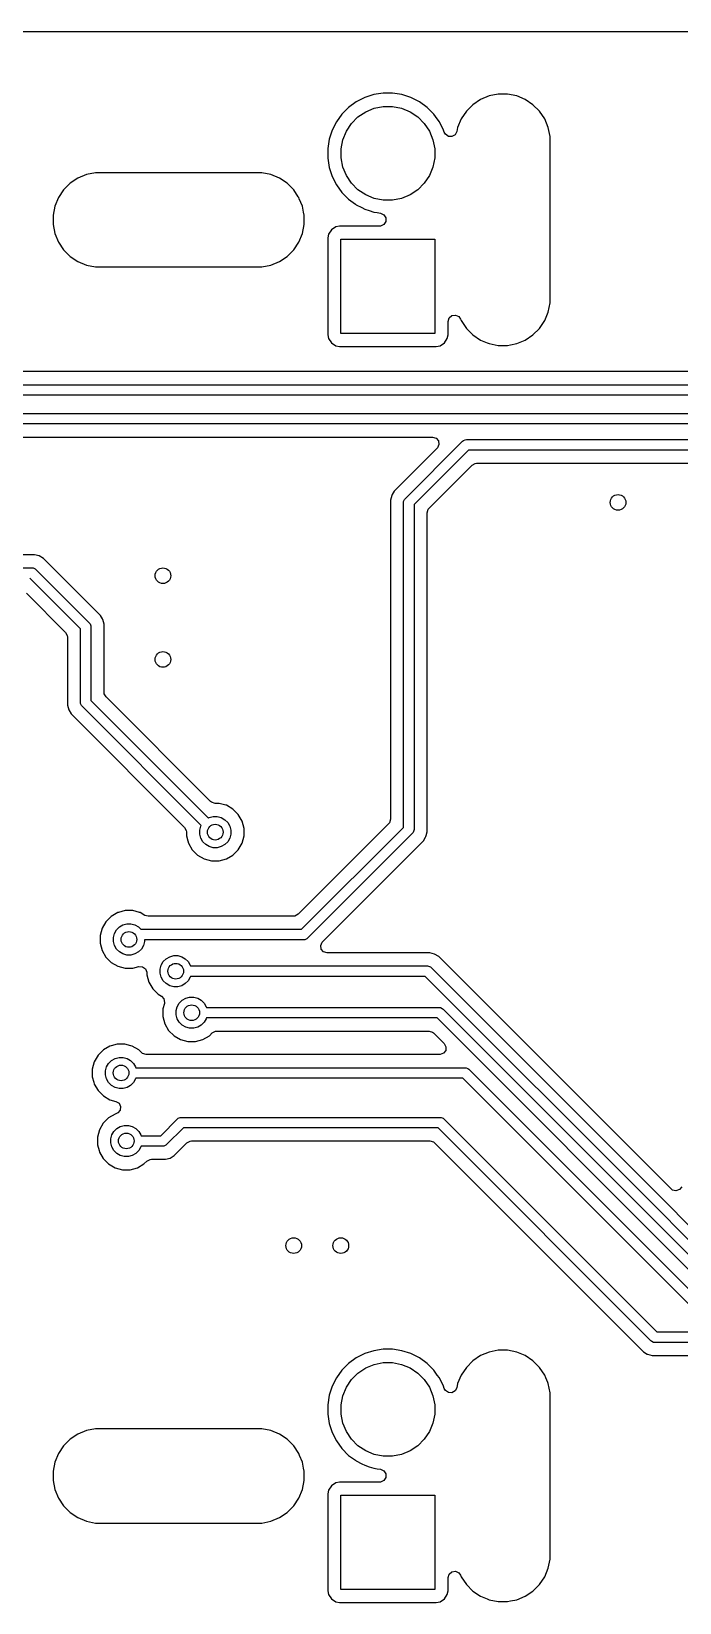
# Model space of a CAD drawing. Extents: x 45 to 205, y -97 to -37.
# Drawn here: x 132.19 to 144.58, y -67.42 to -37.4 of the extents above; entities that cross this region are included whole.
import ezdxf

# ---------------------------------------------------------------- set-up
doc = ezdxf.new("R2010")
doc.units = 0
doc.layers.add('BLACK', color=7, linetype='CONTINUOUS')

msp = doc.modelspace()

# ---------------------------------------------------------------- linework, layer by layer
at = {"layer": 'BLACK', "linetype": 'CONTINUOUS'}
for p, q in [((45.52449, -37.40057), (186.388302, -37.40057)), ((138.55835, -38.663858), (138.396992, -38.746076)), ((138.558353, -38.663857), (138.55835, -38.663858)), ((138.730579, -38.607899), (138.558353, -38.663857)), ((138.909439, -38.57957), (138.730579, -38.607899)), ((138.909444, -38.57957), (138.909439, -38.57957)), ((139.090536, -38.57957), (138.909444, -38.57957)), ((139.090541, -38.57957), (139.090536, -38.57957)), ((139.2694, -38.607899), (139.090541, -38.57957)), ((139.441626, -38.663857), (139.2694, -38.607899)), ((139.441629, -38.663858), (139.441626, -38.663857)), ((139.55129, -38.719734), (139.441629, -38.663858)), ((139.602984, -38.746074), (139.55129, -38.719734)), ((140.773436, -38.70206), (140.625955, -38.800605)), ((140.773449, -38.702053), (140.773436, -38.70206)), ((140.937322, -38.634176), (140.773449, -38.702053)), ((140.937331, -38.634173), (140.937322, -38.634176)), ((141.111296, -38.59957), (140.937331, -38.634173)), ((141.111299, -38.59957), (141.111296, -38.59957)), ((141.288681, -38.59957), (141.111299, -38.59957)), ((141.288684, -38.59957), (141.288681, -38.59957)), ((141.462648, -38.634173), (141.288684, -38.59957)), ((141.462657, -38.634176), (141.462648, -38.634173)), ((141.62653, -38.702053), (141.462657, -38.634176)), ((141.626543, -38.70206), (141.62653, -38.702053)), ((141.774024, -38.800605), (141.626543, -38.70206)), ((138.122431, -38.980575), (138.015996, -39.127072)), ((138.122435, -38.98057), (138.122431, -38.980575)), ((138.25049, -38.852515), (138.122435, -38.98057)), ((138.250495, -38.852511), (138.25049, -38.852515)), ((138.396992, -38.746076), (138.250495, -38.852511)), ((138.429036, -39.034361), (138.575733, -38.936341)), ((138.575733, -38.936341), (138.738734, -38.868824)), ((138.738734, -38.868824), (138.911775, -38.834404)), ((138.911775, -38.834404), (139.088205, -38.834404)), ((139.088205, -38.834404), (139.261246, -38.868824)), ((139.261246, -38.868824), (139.424247, -38.936341)), ((139.424247, -38.936341), (139.570944, -39.034361)), ((139.602986, -38.746075), (139.602984, -38.746074)), ((139.602987, -38.746076), (139.602986, -38.746075)), ((139.749484, -38.852511), (139.602987, -38.746076)), ((139.749489, -38.852515), (139.749484, -38.852511)), ((139.877544, -38.98057), (139.749489, -38.852515)), ((139.877548, -38.980575), (139.877544, -38.98057)), ((139.945073, -39.073516), (139.877548, -38.980575)), ((140.500525, -38.926035), (140.40198, -39.073516)), ((140.500528, -38.926031), (140.500525, -38.926035)), ((140.625951, -38.800608), (140.500528, -38.926031)), ((140.625955, -38.800605), (140.625951, -38.800608)), ((141.774028, -38.800608), (141.774024, -38.800605)), ((141.899451, -38.926031), (141.774028, -38.800608)), ((141.899454, -38.926035), (141.899451, -38.926031)), ((141.997999, -39.073516), (141.899454, -38.926035)), ((137.933777, -39.288433), (137.877819, -39.460659)), ((137.933778, -39.28843), (137.933777, -39.288433)), ((138.015996, -39.127072), (137.933778, -39.28843)), ((138.138744, -39.468814), (138.206261, -39.305813)), ((138.206261, -39.305813), (138.304281, -39.159116)), ((138.304281, -39.159116), (138.429036, -39.034361)), ((139.570944, -39.034361), (139.695699, -39.159116)), ((139.695699, -39.159116), (139.793719, -39.305813)), ((139.793719, -39.305813), (139.861236, -39.468814)), ((139.983986, -39.127076), (139.945073, -39.073516)), ((140.066201, -39.288431), (139.983986, -39.127076)), ((140.07923, -39.328532), (140.066201, -39.288431)), ((140.318778, -39.314407), (140.286392, -39.376317)), ((140.334094, -39.237408), (140.318778, -39.314407)), ((140.334096, -39.237402), (140.334094, -39.237408)), ((140.401973, -39.073529), (140.334096, -39.237402)), ((140.40198, -39.073516), (140.401973, -39.073529)), ((141.998006, -39.073529), (141.997999, -39.073516)), ((142.065883, -39.237402), (141.998006, -39.073529)), ((142.065886, -39.237411), (142.065883, -39.237402)), ((142.100489, -39.411374), (142.065886, -39.237411)), ((137.877819, -39.460659), (137.84949, -39.639518)), ((138.104324, -39.641855), (138.138744, -39.468814)), ((139.861236, -39.468814), (139.895656, -39.641855)), ((140.099235, -39.366283), (140.07923, -39.328532)), ((140.155907, -39.40715), (140.099235, -39.366283)), ((140.225676, -39.410891), (140.155907, -39.40715)), ((140.286392, -39.376317), (140.225676, -39.410891)), ((142.10049, -39.411376), (142.100489, -39.411374)), ((142.10049, -39.411379), (142.10049, -39.411376)), ((142.10049, -39.447343), (142.10049, -39.411379)), ((142.10049, -40.909518), (142.10049, -39.447343)), ((137.84949, -39.639518), (137.84949, -39.820621)), ((137.84949, -39.820621), (137.877819, -39.99948)), ((138.104324, -39.818285), (138.104324, -39.641855)), ((138.138744, -39.991326), (138.104324, -39.818285)), ((139.895656, -39.818285), (139.861236, -39.991326)), ((139.895656, -39.641855), (139.895656, -39.818285)), ((133.073448, -40.201987), (132.92596, -40.300537)), ((133.237318, -40.134107), (133.073448, -40.201987)), ((133.237329, -40.134104), (133.237318, -40.134107)), ((133.411295, -40.099498), (133.237329, -40.134104)), ((133.551337, -40.099497), (133.411295, -40.099498)), ((133.551355, -40.099502), (133.551337, -40.099497)), ((136.499989, -40.099502), (133.551355, -40.099502)), ((136.588679, -40.099501), (136.499989, -40.099502)), ((136.588681, -40.099501), (136.588679, -40.099501)), ((136.762657, -40.134105), (136.588681, -40.099501)), ((136.762659, -40.134106), (136.762657, -40.134105)), ((136.762667, -40.134108), (136.762659, -40.134106)), ((136.926531, -40.201982), (136.762667, -40.134108)), ((136.926536, -40.201984), (136.926531, -40.201982)), ((136.926539, -40.201986), (136.926536, -40.201984)), ((137.074029, -40.300534), (136.926539, -40.201986)), ((137.877819, -39.99948), (137.933777, -40.171706)), ((137.933777, -40.171706), (137.933778, -40.171709)), ((137.933778, -40.171709), (138.015996, -40.333067)), ((138.206261, -40.154327), (138.138744, -39.991326)), ((138.304281, -40.301024), (138.206261, -40.154327)), ((139.793719, -40.154327), (139.695699, -40.301024)), ((139.861236, -39.991326), (139.793719, -40.154327)), ((132.800531, -40.425968), (132.701982, -40.573457)), ((132.92596, -40.300537), (132.800531, -40.425968)), ((137.199459, -40.425962), (137.074029, -40.300534)), ((137.287974, -40.558433), (137.199459, -40.425962)), ((138.015996, -40.333067), (138.122431, -40.479564)), ((138.122431, -40.479564), (138.122435, -40.479569)), ((138.122435, -40.479569), (138.25049, -40.607624)), ((138.429036, -40.425779), (138.304281, -40.301024)), ((138.575733, -40.523799), (138.429036, -40.425779)), ((138.738734, -40.591316), (138.575733, -40.523799)), ((139.424247, -40.523799), (139.261246, -40.591316)), ((139.570944, -40.425779), (139.424247, -40.523799)), ((139.695699, -40.301024), (139.570944, -40.425779)), ((132.6341, -40.737342), (132.599498, -40.911304)), ((132.634103, -40.737333), (132.6341, -40.737342)), ((132.701982, -40.573457), (132.634103, -40.737333)), ((137.29801, -40.573453), (137.287974, -40.558433)), ((137.307393, -40.596106), (137.29801, -40.573453)), ((137.365892, -40.737333), (137.307393, -40.596106)), ((137.388749, -40.852241), (137.365892, -40.737333)), ((138.25049, -40.607624), (138.250495, -40.607628)), ((138.250495, -40.607628), (138.378277, -40.700466)), ((138.378277, -40.700466), (138.396996, -40.714066)), ((138.396996, -40.714066), (138.502474, -40.76781)), ((138.502474, -40.76781), (138.55835, -40.796281)), ((138.55835, -40.796281), (138.558353, -40.796282)), ((138.558353, -40.796282), (138.644466, -40.824261)), ((138.644466, -40.824261), (138.730581, -40.852241)), ((138.911775, -40.625736), (138.738734, -40.591316)), ((139.088205, -40.625736), (138.911775, -40.625736)), ((139.261246, -40.591316), (139.088205, -40.625736)), ((132.599498, -40.911304), (132.599498, -41.088695)), ((132.599498, -41.088695), (132.6341, -41.262657)), ((137.365892, -41.262667), (137.400498, -41.088692)), ((137.400497, -40.911303), (137.388749, -40.852241)), ((137.400498, -40.911305), (137.400497, -40.911303)), ((137.400498, -40.911308), (137.400498, -40.911305)), ((137.400498, -41.088692), (137.400498, -40.911308)), ((138.075313, -41.11957), (138.002254, -41.134102)), ((138.842859, -41.11957), (138.075313, -41.11957)), ((138.730581, -40.852241), (138.794319, -40.862336)), ((138.794319, -40.862336), (138.862257, -40.873097)), ((138.858751, -41.118547), (138.842859, -41.11957)), ((138.922715, -41.090433), (138.858751, -41.118547)), ((138.862257, -40.873097), (138.925392, -40.903026)), ((138.961325, -41.032201), (138.922715, -41.090433)), ((138.925392, -40.903026), (138.962323, -40.962338)), ((138.962323, -40.962338), (138.961325, -41.032201)), ((142.10049, -42.442487), (142.10049, -40.909518)), ((132.6341, -41.262657), (132.634103, -41.262666)), ((132.634103, -41.262666), (132.701982, -41.426542)), ((132.701982, -41.426542), (132.701983, -41.426544)), ((132.701983, -41.426544), (132.701984, -41.426545)), ((132.701984, -41.426545), (132.800532, -41.574033)), ((137.199459, -41.574038), (137.298009, -41.426549)), ((137.298009, -41.426549), (137.365892, -41.262667)), ((137.864022, -41.272334), (137.84949, -41.345391)), ((137.84949, -41.345391), (137.84949, -43.194748)), ((137.864023, -41.27233), (137.864022, -41.272334)), ((137.919389, -41.189469), (137.864023, -41.27233)), ((138.00225, -41.134103), (137.919389, -41.189469)), ((138.002254, -41.134102), (138.00225, -41.134103)), ((138.09999, -43.17007), (138.09999, -41.37007)), ((138.09999, -41.37007), (139.89999, -41.37007)), ((139.89999, -41.37007), (139.89999, -43.17007)), ((132.800532, -41.574033), (132.925959, -41.699462)), ((132.925959, -41.699462), (133.073446, -41.798011)), ((136.926539, -41.798014), (137.074029, -41.699466)), ((137.074029, -41.699466), (137.199459, -41.574038)), ((133.073446, -41.798011), (133.073447, -41.798011)), ((133.073447, -41.798011), (133.073448, -41.798012)), ((133.073448, -41.798012), (133.237318, -41.865892)), ((133.237318, -41.865892), (133.237329, -41.865895)), ((133.237329, -41.865895), (133.411296, -41.900501)), ((133.411296, -41.900501), (133.411298, -41.900501)), ((133.411298, -41.900501), (133.437265, -41.900501)), ((133.437265, -41.900501), (133.437277, -41.900502)), ((133.437277, -41.900502), (133.447267, -41.900502)), ((133.447267, -41.900502), (136.562698, -41.900502)), ((136.562698, -41.900502), (136.56274, -41.900498)), ((136.56274, -41.900498), (136.588681, -41.900499)), ((136.588681, -41.900499), (136.762657, -41.865895)), ((136.762657, -41.865895), (136.926539, -41.798014)), ((142.065884, -42.762736), (142.10049, -42.588761)), ((142.10049, -42.50007), (142.10049, -42.442487)), ((142.10049, -42.588761), (142.10049, -42.50007)), ((140.15049, -42.942863), (140.170175, -42.875824)), ((140.170175, -42.875824), (140.222979, -42.830069)), ((140.222979, -42.830069), (140.292137, -42.820125)), ((140.292137, -42.820125), (140.355693, -42.84915)), ((140.355693, -42.84915), (140.389052, -42.895412)), ((140.389052, -42.895412), (140.401976, -42.926616)), ((140.401976, -42.926616), (140.40198, -42.926623)), ((140.40198, -42.926623), (140.500525, -43.074104)), ((141.899454, -43.074105), (141.998003, -42.926617)), ((141.998003, -42.926617), (142.065884, -42.762736)), ((137.84949, -43.194748), (137.864022, -43.267805)), ((139.89999, -43.17007), (138.09999, -43.17007)), ((140.135956, -43.26781), (140.15049, -43.194744)), ((140.15049, -43.194744), (140.15049, -42.942863)), ((140.500525, -43.074104), (140.500528, -43.074108)), ((140.500528, -43.074108), (140.625951, -43.199531)), ((140.625951, -43.199531), (140.625955, -43.199534)), ((140.625955, -43.199534), (140.773436, -43.298079)), ((141.626537, -43.298083), (141.774025, -43.199534)), ((141.774025, -43.199534), (141.899454, -43.074105)), ((137.864022, -43.267805), (137.864023, -43.267809)), ((137.864023, -43.267809), (137.864024, -43.26781)), ((137.864024, -43.26781), (137.919389, -43.350671)), ((137.919389, -43.350671), (138.00225, -43.406036)), ((138.00225, -43.406036), (138.002254, -43.406037)), ((138.002254, -43.406037), (138.075311, -43.420569)), ((138.075311, -43.420569), (138.075314, -43.42057)), ((138.075314, -43.42057), (138.075316, -43.42057)), ((138.075316, -43.42057), (139.924666, -43.42057)), ((139.924666, -43.42057), (139.924667, -43.420569)), ((139.924667, -43.420569), (139.99773, -43.406036)), ((139.99773, -43.406036), (140.080591, -43.350671)), ((140.080591, -43.350671), (140.135956, -43.26781)), ((140.773436, -43.298079), (140.773449, -43.298086)), ((140.773449, -43.298086), (140.896353, -43.348993)), ((140.896353, -43.348993), (140.937324, -43.365964)), ((140.937324, -43.365964), (140.937326, -43.365964)), ((140.937326, -43.365964), (140.937331, -43.365966)), ((140.937331, -43.365966), (141.111294, -43.400569)), ((141.111294, -43.400569), (141.111297, -43.40057)), ((141.111297, -43.40057), (141.111299, -43.40057)), ((141.111299, -43.40057), (141.288683, -43.40057)), ((141.288683, -43.40057), (141.288684, -43.400569)), ((141.288684, -43.400569), (141.346672, -43.389034)), ((141.346672, -43.389034), (141.462648, -43.365966)), ((141.462648, -43.365966), (141.462651, -43.365964)), ((141.462651, -43.365964), (141.462656, -43.365964)), ((141.462656, -43.365964), (141.626537, -43.298083)), ((172.928446, -43.89957), (69.503846, -43.89957)), ((69.54999, -44.15007), (168.24999, -44.15007)), ((168.24999, -44.35007), (69.591412, -44.35007)), ((129.007096, -44.70007), (173.238392, -44.70007)), ((173.279814, -44.90007), (129.048518, -44.90007)), ((129.17084, -45.15057), (139.854446, -45.15057)), ((139.329279, -46.329359), (140.429279, -45.229359)), ((139.854446, -45.15057), (139.921485, -45.170255)), ((139.921485, -45.170255), (139.96724, -45.223059)), ((139.977184, -45.292217), (139.948159, -45.355773)), ((139.96724, -45.223059), (139.977184, -45.292217)), ((140.429279, -45.229359), (140.444433, -45.216923)), ((140.444433, -45.216923), (140.480481, -45.201991)), ((140.480481, -45.201991), (140.49999, -45.20007)), ((140.49999, -45.20007), (173.728343, -45.20007)), ((139.942127, -45.362251), (139.119521, -46.184856)), ((140.541412, -45.40007), (139.49999, -46.441492)), ((139.948159, -45.355773), (139.942127, -45.362251)), ((173.769765, -45.40007), (140.541412, -45.40007)), ((139.786809, -46.508933), (140.608853, -45.686889)), ((140.608853, -45.686889), (140.670176, -45.653404)), ((140.670176, -45.653404), (140.696534, -45.65057)), ((140.696534, -45.65057), (173.654446, -45.65057)), ((139.119519, -46.184859), (139.082161, -46.249567)), ((139.119521, -46.184856), (139.119519, -46.184859)), ((139.073377, -46.264779), (139.04949, -46.353926)), ((139.04949, -46.353926), (139.04949, -52.453526)), ((139.082159, -46.249569), (139.073377, -46.264779)), ((139.082161, -46.249567), (139.082159, -46.249569)), ((139.29999, -46.40007), (139.301911, -46.380561)), ((139.29999, -52.608648), (139.29999, -46.40007)), ((139.301911, -46.380561), (139.316843, -46.344513)), ((139.316843, -46.344513), (139.329279, -46.329359)), ((139.49999, -46.441492), (139.49999, -52.65007)), ((139.75049, -46.596614), (139.770175, -46.529575)), ((139.770175, -46.529575), (139.786809, -46.508933)), ((139.75049, -48.075391), (139.75049, -46.596614)), ((132.246133, -47.39957), (129.929376, -47.39957)), ((132.246134, -47.39957), (132.246133, -47.39957)), ((132.335278, -47.423456), (132.246134, -47.39957)), ((132.335279, -47.423456), (132.335278, -47.423456)), ((132.33528, -47.423457), (132.335279, -47.423456)), ((132.415198, -47.469597), (132.33528, -47.423457)), ((129.731121, -47.65007), (132.19999, -47.65007)), ((132.19999, -47.65007), (132.219499, -47.651991)), ((132.219499, -47.651991), (132.255547, -47.666923)), ((132.255547, -47.666923), (132.270701, -47.679359)), ((132.270701, -47.679359), (133.295701, -48.704359)), ((132.415201, -47.469599), (132.415198, -47.469597)), ((132.415202, -47.4696), (132.415201, -47.469599)), ((133.50546, -48.559858), (132.415202, -47.4696)), ((133.12499, -48.816492), (132.158568, -47.85007)), ((132.091127, -48.136889), (132.838171, -48.883933)), ((139.75049, -51.411306), (139.75049, -48.075391)), ((133.544145, -48.626863), (133.50546, -48.559858)), ((133.551604, -48.639782), (133.544145, -48.626863)), ((132.838171, -48.883933), (132.871656, -48.945256)), ((133.12499, -50.22507), (133.12499, -48.816492)), ((133.295701, -48.704359), (133.308137, -48.719513)), ((133.308137, -48.719513), (133.323069, -48.755561)), ((133.323069, -48.755561), (133.32499, -48.77507)), ((133.32499, -48.77507), (133.32499, -50.183648)), ((133.57549, -48.728926), (133.551604, -48.639782)), ((133.57549, -48.728928), (133.57549, -48.728926)), ((133.57549, -50.028526), (133.57549, -48.728928)), ((132.871656, -48.945256), (132.87449, -48.971614)), ((132.87449, -48.971614), (132.87449, -50.271213)), ((133.578324, -50.054884), (133.57549, -50.028526)), ((133.611809, -50.116207), (133.578324, -50.054884)), ((135.608853, -52.113251), (133.611809, -50.116207)), ((132.87449, -50.271213), (132.898376, -50.360357)), ((132.898376, -50.360357), (132.898377, -50.36036)), ((132.898377, -50.36036), (132.944517, -50.440278)), ((133.126911, -50.244579), (133.12499, -50.22507)), ((133.141843, -50.280627), (133.126911, -50.244579)), ((133.154279, -50.295781), (133.141843, -50.280627)), ((135.430489, -52.57199), (133.154279, -50.295781)), ((133.32499, -50.183648), (135.57191, -52.430569)), ((132.944517, -50.440278), (132.944521, -50.440283)), ((132.944521, -50.440283), (135.113171, -52.608933)), ((139.75049, -52.696214), (139.75049, -51.411306)), ((135.629495, -52.129885), (135.608853, -52.113251)), ((135.696534, -52.14957), (135.629495, -52.129885)), ((135.772462, -52.14957), (135.696534, -52.14957)), ((135.772465, -52.14957), (135.772462, -52.14957)), ((135.900996, -52.18401), (135.772465, -52.14957)), ((135.912479, -52.187087), (135.900996, -52.18401)), ((136.038001, -52.259558), (135.912478, -52.187087)), ((135.912478, -52.187087), (135.912479, -52.187087)), ((135.57191, -52.430569), (135.585185, -52.422906)), ((135.585185, -52.422906), (135.660832, -52.402637)), ((135.660832, -52.402637), (135.739148, -52.402637)), ((135.739148, -52.402637), (135.814795, -52.422906)), ((135.814795, -52.422906), (135.882618, -52.462064)), ((135.882618, -52.462064), (135.937996, -52.517442)), ((135.937996, -52.517442), (135.977154, -52.585265)), ((136.038003, -52.25956), (136.038001, -52.259558)), ((136.038005, -52.259561), (136.038003, -52.25956)), ((136.140499, -52.362055), (136.038005, -52.259561)), ((136.212974, -52.487585), (136.140499, -52.362055)), ((136.25049, -52.627595), (136.212974, -52.487585)), ((139.029805, -52.520565), (139.013171, -52.541207)), ((139.04949, -52.453526), (139.029805, -52.520565)), ((135.113171, -52.608933), (135.146656, -52.670256)), ((135.146656, -52.670256), (135.14949, -52.696614)), ((135.14949, -52.696614), (135.14949, -52.772545)), ((135.14949, -52.772545), (135.174339, -52.865282)), ((135.402557, -52.660912), (135.422826, -52.585265)), ((135.402557, -52.739228), (135.402557, -52.660912)), ((135.422826, -52.814875), (135.402557, -52.739228)), ((135.422826, -52.585265), (135.430489, -52.57199)), ((135.461984, -52.882698), (135.422826, -52.814875)), ((135.977154, -52.814875), (135.937996, -52.882698)), ((135.977154, -52.585265), (135.997423, -52.660912)), ((135.997423, -52.739228), (135.977154, -52.814875)), ((135.997423, -52.660912), (135.997423, -52.739228)), ((136.212974, -52.912555), (136.25049, -52.772545)), ((136.25049, -52.772545), (136.25049, -52.627595)), ((139.013171, -52.541207), (137.284473, -54.269905)), ((137.351914, -54.556724), (139.29999, -52.608648)), ((139.4707, -52.720781), (137.464047, -54.727435)), ((139.483137, -52.705628), (139.4707, -52.720781)), ((139.491533, -52.685358), (139.483137, -52.705628)), ((139.498069, -52.669579), (139.491533, -52.685358)), ((139.49999, -52.65007), (139.498069, -52.669579)), ((139.680459, -52.865282), (139.720336, -52.796214)), ((139.720336, -52.796214), (139.726602, -52.785362)), ((139.726602, -52.785361), (139.726604, -52.785358)), ((139.726602, -52.785362), (139.726602, -52.785361)), ((139.726604, -52.785358), (139.731983, -52.765282)), ((139.731983, -52.765282), (139.75049, -52.696214)), ((135.174339, -52.865282), (135.187007, -52.912558)), ((135.187007, -52.912558), (135.259478, -53.038081)), ((135.259478, -53.038081), (135.25948, -53.038083)), ((135.25948, -53.038083), (135.259481, -53.038085)), ((135.259481, -53.038085), (135.361975, -53.140579)), ((135.517362, -52.938076), (135.461984, -52.882698)), ((135.585185, -52.977234), (135.517362, -52.938076)), ((135.660832, -52.997503), (135.585185, -52.977234)), ((135.739148, -52.997503), (135.660832, -52.997503)), ((135.814795, -52.977234), (135.739148, -52.997503)), ((135.882618, -52.938076), (135.814795, -52.977234)), ((135.937996, -52.882698), (135.882618, -52.938076)), ((136.038005, -53.140579), (136.140499, -53.038085)), ((136.140499, -53.038085), (136.212974, -52.912555)), ((138.182491, -54.363251), (139.680459, -52.865282)), ((135.361975, -53.140579), (135.361976, -53.14058)), ((135.361976, -53.14058), (135.361978, -53.140581)), ((135.361978, -53.140581), (135.487501, -53.213052)), ((135.487501, -53.213052), (135.487502, -53.213052)), ((135.487502, -53.213052), (135.487505, -53.213054)), ((135.487505, -53.213054), (135.627515, -53.25057)), ((135.627515, -53.25057), (135.627518, -53.25057)), ((135.627518, -53.25057), (135.772462, -53.25057)), ((135.772462, -53.25057), (135.772465, -53.25057)), ((135.772465, -53.25057), (135.912475, -53.213054)), ((135.912475, -53.213054), (136.038005, -53.140579)), ((133.711972, -54.309563), (133.609483, -54.412052)), ((133.711978, -54.309558), (133.711972, -54.309563)), ((133.837501, -54.237087), (133.711978, -54.309558)), ((133.848983, -54.23401), (133.837501, -54.237087)), ((133.977515, -54.19957), (133.848983, -54.23401)), ((134.122465, -54.19957), (133.977515, -54.19957)), ((134.250996, -54.23401), (134.122465, -54.19957)), ((134.262479, -54.237087), (134.250996, -54.23401)), ((134.353451, -54.289611), (134.262478, -54.237087)), ((134.262478, -54.237087), (134.262479, -54.237087)), ((134.415451, -54.306224), (134.353451, -54.289611)), ((137.196792, -54.306224), (134.415451, -54.306224)), ((137.22315, -54.30339), (137.196792, -54.306224)), ((137.284473, -54.269905), (137.22315, -54.30339)), ((133.537006, -54.537585), (133.49949, -54.677595)), ((133.537007, -54.537581), (133.537006, -54.537585)), ((133.609478, -54.412058), (133.537007, -54.537581)), ((133.609483, -54.412052), (133.609478, -54.412058)), ((133.752557, -54.710912), (133.772826, -54.635265)), ((133.772826, -54.635265), (133.811984, -54.567442)), ((133.811984, -54.567442), (133.867362, -54.512064)), ((133.867362, -54.512064), (133.935185, -54.472906)), ((133.935185, -54.472906), (134.010832, -54.452637)), ((134.010832, -54.452637), (134.089148, -54.452637)), ((134.089148, -54.452637), (134.164795, -54.472906)), ((134.164795, -54.472906), (134.232618, -54.512064)), ((134.232618, -54.512064), (134.277278, -54.556724)), ((134.277278, -54.556724), (137.351914, -54.556724)), ((137.751199, -54.794543), (138.182491, -54.363251)), ((133.49949, -54.677595), (133.49949, -54.822545)), ((133.49949, -54.822545), (133.537006, -54.962555)), ((133.752557, -54.789228), (133.752557, -54.710912)), ((133.772826, -54.864875), (133.752557, -54.789228)), ((133.811984, -54.932698), (133.772826, -54.864875)), ((133.867362, -54.988076), (133.811984, -54.932698)), ((134.287996, -54.932698), (134.232618, -54.988076)), ((134.327154, -54.864875), (134.287996, -54.932698)), ((134.347423, -54.789228), (134.327154, -54.864875)), ((137.393336, -54.756724), (134.347423, -54.756724)), ((134.347423, -54.756724), (134.347423, -54.789228)), ((137.412845, -54.754803), (137.393336, -54.756724)), ((137.448893, -54.739871), (137.412845, -54.754803)), ((137.464047, -54.727435), (137.448893, -54.739871)), ((137.716142, -54.864577), (137.745167, -54.801021)), ((137.726086, -54.933735), (137.716142, -54.864577)), ((137.771841, -54.986539), (137.726086, -54.933735)), ((137.745167, -54.801021), (137.751199, -54.794543)), ((133.537006, -54.962555), (133.537007, -54.962558)), ((133.537007, -54.962558), (133.609478, -55.088081)), ((133.609478, -55.088081), (133.60948, -55.088083)), ((133.60948, -55.088083), (133.609481, -55.088085)), ((133.609481, -55.088085), (133.711975, -55.190579)), ((133.711975, -55.190579), (133.711976, -55.19058)), ((133.711976, -55.19058), (133.711978, -55.190581)), ((133.711978, -55.190581), (133.837501, -55.263052)), ((133.935185, -55.027234), (133.867362, -54.988076)), ((134.010832, -55.047503), (133.935185, -55.027234)), ((134.089148, -55.047503), (134.010832, -55.047503)), ((134.164795, -55.027234), (134.089148, -55.047503)), ((134.232618, -54.988076), (134.164795, -55.027234)), ((134.667693, -55.241919), (134.706851, -55.174096)), ((134.706851, -55.174096), (134.762229, -55.118718)), ((134.762229, -55.118718), (134.830052, -55.07956)), ((134.830052, -55.07956), (134.905699, -55.059291)), ((134.905699, -55.059291), (134.984015, -55.059291)), ((134.984015, -55.059291), (135.059662, -55.07956)), ((135.059662, -55.07956), (135.127485, -55.118718)), ((135.127485, -55.118718), (135.182863, -55.174096)), ((135.182863, -55.174096), (135.222021, -55.241919)), ((137.83888, -55.006224), (137.771841, -54.986539)), ((139.802787, -55.006224), (137.83888, -55.006224)), ((139.802788, -55.006224), (139.802787, -55.006224)), ((139.891932, -55.03011), (139.802788, -55.006224)), ((139.891933, -55.03011), (139.891932, -55.03011)), ((139.891934, -55.030111), (139.891933, -55.03011)), ((139.971852, -55.076251), (139.891934, -55.030111)), ((139.971857, -55.076255), (139.971852, -55.076251)), ((144.413564, -59.517962), (139.971857, -55.076255)), ((133.837501, -55.263052), (133.837502, -55.263052)), ((133.837502, -55.263052), (133.837505, -55.263054)), ((133.837505, -55.263054), (133.977515, -55.30057)), ((133.977515, -55.30057), (133.977518, -55.30057)), ((133.977518, -55.30057), (134.122462, -55.30057)), ((134.122462, -55.30057), (134.122465, -55.30057)), ((134.122465, -55.30057), (134.238265, -55.269541)), ((134.238265, -55.269541), (134.308113, -55.271204)), ((134.308113, -55.271204), (134.365976, -55.310366)), ((134.365976, -55.310366), (134.39348, -55.374595)), ((134.39348, -55.374595), (134.394357, -55.389316)), ((134.394357, -55.389316), (134.394357, -55.429199)), ((134.394357, -55.429199), (134.431873, -55.569209)), ((134.647424, -55.317566), (134.667693, -55.241919)), ((134.647424, -55.395882), (134.647424, -55.317566)), ((134.667693, -55.471529), (134.647424, -55.395882)), ((134.706851, -55.539352), (134.667693, -55.471529)), ((135.222021, -55.471529), (135.182863, -55.539352)), ((135.222021, -55.241919), (135.225988, -55.256724)), ((135.225988, -55.456724), (135.222021, -55.471529)), ((135.225988, -55.256724), (139.756644, -55.256724)), ((139.715222, -55.456724), (135.225988, -55.456724)), ((143.979279, -59.720781), (139.715222, -55.456724)), ((139.756644, -55.256724), (139.776153, -55.258645)), ((139.776153, -55.258645), (139.812201, -55.273577)), ((139.812201, -55.273577), (139.827355, -55.286013)), ((139.827355, -55.286013), (144.120701, -59.579359)), ((134.431873, -55.569209), (134.431874, -55.569212)), ((134.431874, -55.569212), (134.504345, -55.694735)), ((134.504345, -55.694735), (134.504347, -55.694737)), ((134.504347, -55.694737), (134.504348, -55.694739)), ((134.504348, -55.694739), (134.606842, -55.797233)), ((134.606842, -55.797233), (134.669735, -55.833544)), ((134.669735, -55.833544), (134.71795, -55.884111)), ((134.762229, -55.59473), (134.706851, -55.539352)), ((134.830052, -55.633888), (134.762229, -55.59473)), ((134.905699, -55.654157), (134.830052, -55.633888)), ((134.984015, -55.654157), (134.905699, -55.654157)), ((135.059662, -55.633888), (134.984015, -55.654157)), ((135.127485, -55.59473), (135.059662, -55.633888)), ((135.182863, -55.539352), (135.127485, -55.59473)), ((134.727509, -55.973024), (134.69949, -56.077595)), ((134.69949, -56.077595), (134.69949, -56.222545)), ((134.71795, -55.884111), (134.731174, -55.952718)), ((134.731174, -55.952718), (134.727509, -55.973024)), ((134.952557, -56.110912), (134.972826, -56.035265)), ((134.952557, -56.189228), (134.952557, -56.110912)), ((134.972826, -56.035265), (135.011984, -55.967442)), ((135.011984, -55.967442), (135.067362, -55.912064)), ((135.067362, -55.912064), (135.135185, -55.872906)), ((135.135185, -55.872906), (135.210832, -55.852637)), ((135.210832, -55.852637), (135.289148, -55.852637)), ((135.289148, -55.852637), (135.364795, -55.872906)), ((135.364795, -55.872906), (135.432618, -55.912064)), ((135.432618, -55.912064), (135.487996, -55.967442)), ((135.487996, -55.967442), (135.527154, -56.035265)), ((135.527154, -56.035265), (135.531121, -56.05007)), ((135.531121, -56.05007), (139.984304, -56.05007)), ((139.984304, -56.05007), (140.003813, -56.051991)), ((140.003813, -56.051991), (140.039861, -56.066923)), ((140.039861, -56.066923), (140.055015, -56.079359)), ((140.055015, -56.079359), (145.024478, -61.048821)), ((134.69949, -56.222545), (134.737006, -56.362555)), ((134.737006, -56.362555), (134.737007, -56.362558)), ((134.737007, -56.362558), (134.809478, -56.488081)), ((134.972826, -56.264875), (134.952557, -56.189228)), ((135.011984, -56.332698), (134.972826, -56.264875)), ((135.067362, -56.388076), (135.011984, -56.332698)), ((135.135185, -56.427234), (135.067362, -56.388076)), ((135.210832, -56.447503), (135.135185, -56.427234)), ((135.364795, -56.427234), (135.289148, -56.447503)), ((135.432618, -56.388076), (135.364795, -56.427234)), ((135.487996, -56.332698), (135.432618, -56.388076)), ((135.527154, -56.264875), (135.487996, -56.332698)), ((135.531121, -56.25007), (135.527154, -56.264875)), ((139.942882, -56.25007), (135.531121, -56.25007)), ((144.912345, -61.219532), (139.942882, -56.25007)), ((134.809478, -56.488081), (134.80948, -56.488083)), ((134.80948, -56.488083), (134.809481, -56.488085)), ((134.809481, -56.488085), (134.911975, -56.590579)), ((134.911975, -56.590579), (134.911976, -56.59058)), ((134.911976, -56.59058), (134.911978, -56.590581)), ((134.911978, -56.590581), (135.037501, -56.663052)), ((135.037501, -56.663052), (135.037502, -56.663052)), ((135.037502, -56.663052), (135.037505, -56.663054)), ((135.037505, -56.663054), (135.177515, -56.70057)), ((135.177515, -56.70057), (135.177518, -56.70057)), ((135.177518, -56.70057), (135.322462, -56.70057)), ((135.289148, -56.447503), (135.210832, -56.447503)), ((135.322462, -56.70057), (135.322465, -56.70057)), ((135.322465, -56.70057), (135.462475, -56.663054)), ((135.462475, -56.663054), (135.588005, -56.590579)), ((135.588005, -56.590579), (135.641695, -56.536889)), ((135.641695, -56.536889), (135.703018, -56.503404)), ((135.703018, -56.503404), (135.729376, -56.50057)), ((135.729376, -56.50057), (139.78776, -56.50057)), ((139.78776, -56.50057), (139.854799, -56.520255)), ((139.854799, -56.520255), (139.875441, -56.536889)), ((139.875441, -56.536889), (140.076441, -56.737889)), ((133.459478, -56.962058), (133.387007, -57.087581)), ((133.459483, -56.962052), (133.459478, -56.962058)), ((133.561972, -56.859563), (133.459483, -56.962052)), ((133.561978, -56.859558), (133.561972, -56.859563)), ((133.687501, -56.787087), (133.561978, -56.859558)), ((133.712913, -56.780278), (133.687501, -56.787087)), ((133.827515, -56.74957), (133.712913, -56.780278)), ((133.717362, -57.062064), (133.785185, -57.022906)), ((133.785185, -57.022906), (133.860832, -57.002637)), ((133.972465, -56.74957), (133.827515, -56.74957)), ((133.860832, -57.002637), (133.939148, -57.002637)), ((133.939148, -57.002637), (134.014795, -57.022906)), ((134.087067, -56.780278), (133.972465, -56.74957)), ((134.014795, -57.022906), (134.082618, -57.062064)), ((134.112479, -56.787087), (134.087067, -56.780278)), ((134.238001, -56.859558), (134.112478, -56.787087)), ((134.112478, -56.787087), (134.112479, -56.787087)), ((134.238007, -56.859563), (134.238001, -56.859558)), ((134.291695, -56.913251), (134.238007, -56.859563)), ((134.312337, -56.929885), (134.291695, -56.913251)), ((134.379376, -56.94957), (134.312337, -56.929885)), ((139.98876, -56.94957), (134.379376, -56.94957)), ((139.997606, -56.949254), (139.98876, -56.94957)), ((140.06307, -56.924837), (139.997606, -56.949254)), ((140.104942, -56.868904), (140.06307, -56.924837)), ((140.076441, -56.737889), (140.109926, -56.799212)), ((140.109926, -56.799212), (140.104942, -56.868904)), ((133.387006, -57.087585), (133.34949, -57.227595)), ((133.34949, -57.227595), (133.34949, -57.372545)), ((133.387007, -57.087581), (133.387006, -57.087585)), ((133.602557, -57.260912), (133.622826, -57.185265)), ((133.602557, -57.339228), (133.602557, -57.260912)), ((133.622826, -57.185265), (133.661984, -57.117442)), ((133.661984, -57.117442), (133.717362, -57.062064)), ((134.082618, -57.062064), (134.137996, -57.117442)), ((134.137996, -57.117442), (134.177154, -57.185265)), ((134.177154, -57.185265), (134.181121, -57.20007)), ((134.181121, -57.20007), (140.47499, -57.20007)), ((140.47499, -57.20007), (140.494499, -57.201991)), ((140.494499, -57.201991), (140.530547, -57.216923)), ((140.530547, -57.216923), (140.545701, -57.229359)), ((140.545701, -57.229359), (144.916411, -61.60007)), ((133.34949, -57.372545), (133.378107, -57.479344)), ((133.378107, -57.479344), (133.387007, -57.512558)), ((133.387007, -57.512558), (133.459478, -57.638081)), ((133.459478, -57.638081), (133.45948, -57.638083)), ((133.45948, -57.638083), (133.459481, -57.638085)), ((133.459481, -57.638085), (133.561975, -57.740579)), ((133.622826, -57.414875), (133.602557, -57.339228)), ((133.661984, -57.482698), (133.622826, -57.414875)), ((133.717362, -57.538076), (133.661984, -57.482698)), ((133.785185, -57.577234), (133.717362, -57.538076)), ((133.860832, -57.597503), (133.785185, -57.577234)), ((133.939148, -57.597503), (133.860832, -57.597503)), ((134.014795, -57.577234), (133.939148, -57.597503)), ((134.082618, -57.538076), (134.014795, -57.577234)), ((134.137996, -57.482698), (134.082618, -57.538076)), ((134.177154, -57.414875), (134.137996, -57.482698)), ((134.181121, -57.40007), (134.177154, -57.414875)), ((140.433568, -57.40007), (134.181121, -57.40007)), ((144.80428, -61.770781), (140.433568, -57.40007)), ((133.561975, -57.740579), (133.561976, -57.74058)), ((133.561976, -57.74058), (133.561978, -57.740581)), ((133.561978, -57.740581), (133.687501, -57.813052)), ((133.687501, -57.813052), (133.687502, -57.813052)), ((133.687502, -57.813052), (133.687505, -57.813054)), ((133.687505, -57.813054), (133.801852, -57.843693)), ((133.801852, -57.843693), (133.86151, -57.880057)), ((133.86151, -57.880057), (133.892039, -57.942904)), ((133.661972, -58.159563), (133.559483, -58.262052)), ((133.661978, -58.159558), (133.661972, -58.159563)), ((133.787501, -58.087087), (133.661978, -58.159558)), ((133.801854, -58.083241), (133.787501, -58.087087)), ((133.839259, -58.066157), (133.801854, -58.083241)), ((133.883744, -58.01228), (133.839259, -58.066157)), ((133.892039, -57.942904), (133.883744, -58.01228)), ((134.658568, -58.50007), (134.97928, -58.179359)), ((134.97928, -58.179359), (134.994433, -58.166923)), ((134.994433, -58.166923), (135.030481, -58.151991)), ((135.030481, -58.151991), (135.04999, -58.15007)), ((135.04999, -58.15007), (139.99999, -58.15007)), ((139.99999, -58.15007), (140.019499, -58.151991)), ((140.019499, -58.151991), (140.055547, -58.166923)), ((140.055547, -58.166923), (140.070701, -58.179359)), ((140.070701, -58.179359), (144.141411, -62.25007)), ((133.487006, -58.387585), (133.44949, -58.527595)), ((133.44949, -58.527595), (133.44949, -58.672545)), ((133.487007, -58.387581), (133.487006, -58.387585)), ((133.559478, -58.262058), (133.487007, -58.387581)), ((133.559483, -58.262052), (133.559478, -58.262058)), ((133.702557, -58.560912), (133.722826, -58.485265)), ((133.722826, -58.485265), (133.761984, -58.417442)), ((133.761984, -58.417442), (133.817362, -58.362064)), ((133.817362, -58.362064), (133.885185, -58.322906)), ((133.885185, -58.322906), (133.960832, -58.302637)), ((133.960832, -58.302637), (134.039148, -58.302637)), ((134.039148, -58.302637), (134.114795, -58.322906)), ((134.114795, -58.322906), (134.182618, -58.362064)), ((134.182618, -58.362064), (134.237996, -58.417442)), ((134.237996, -58.417442), (134.277154, -58.485265)), ((134.277154, -58.485265), (134.281121, -58.50007)), ((134.281121, -58.50007), (134.658568, -58.50007)), ((135.091411, -58.35007), (134.770701, -58.670781)), ((139.958568, -58.35007), (135.091411, -58.35007)), ((144.02928, -62.420781), (139.958568, -58.35007)), ((133.44949, -58.672545), (133.478252, -58.779885)), ((133.478252, -58.779885), (133.487007, -58.812558)), ((133.487007, -58.812558), (133.559478, -58.938081)), ((133.702557, -58.639228), (133.702557, -58.560912)), ((133.722826, -58.714875), (133.702557, -58.639228)), ((133.761984, -58.782698), (133.722826, -58.714875)), ((133.817362, -58.838076), (133.761984, -58.782698)), ((133.885185, -58.877234), (133.817362, -58.838076)), ((134.182618, -58.838076), (134.114795, -58.877234)), ((134.237996, -58.782698), (134.182618, -58.838076)), ((134.277154, -58.714875), (134.237996, -58.782698)), ((134.281121, -58.70007), (134.277154, -58.714875)), ((134.69999, -58.70007), (134.281121, -58.70007)), ((134.719499, -58.698149), (134.69999, -58.70007)), ((134.755547, -58.683217), (134.719499, -58.698149)), ((134.770701, -58.670781), (134.755547, -58.683217)), ((134.915202, -58.88054), (135.158853, -58.636889)), ((135.158853, -58.636889), (135.220176, -58.603404)), ((135.220176, -58.603404), (135.246534, -58.60057)), ((135.246534, -58.60057), (139.803446, -58.60057)), ((139.803446, -58.60057), (139.870485, -58.620255)), ((139.870485, -58.620255), (139.891127, -58.636889)), ((139.891127, -58.636889), (143.884778, -62.63054)), ((133.559478, -58.938081), (133.55948, -58.938083)), ((133.55948, -58.938083), (133.559481, -58.938085)), ((133.559481, -58.938085), (133.661975, -59.040579)), ((133.661975, -59.040579), (133.661976, -59.04058)), ((133.661976, -59.04058), (133.661978, -59.040581)), ((133.661978, -59.040581), (133.787501, -59.113052)), ((133.787501, -59.113052), (133.787502, -59.113052)), ((133.787502, -59.113052), (133.787505, -59.113054)), ((133.787505, -59.113054), (133.927515, -59.15057)), ((133.960832, -58.897503), (133.885185, -58.877234)), ((134.039148, -58.897503), (133.960832, -58.897503)), ((134.114795, -58.877234), (134.039148, -58.897503)), ((134.072465, -59.15057), (134.212475, -59.113054)), ((134.212475, -59.113054), (134.338005, -59.040579)), ((134.338005, -59.040579), (134.391695, -58.986889)), ((134.391695, -58.986889), (134.453018, -58.953404)), ((134.453018, -58.953404), (134.479376, -58.95057)), ((134.479376, -58.95057), (134.746132, -58.95057)), ((134.746132, -58.95057), (134.746134, -58.95057)), ((134.746134, -58.95057), (134.835278, -58.926684)), ((134.835278, -58.926684), (134.915202, -58.88054)), ((133.927515, -59.15057), (133.927518, -59.15057)), ((133.927518, -59.15057), (134.072462, -59.15057)), ((134.072462, -59.15057), (134.072465, -59.15057)), ((144.82803, -60.569532), (143.979279, -59.720781)), ((144.120701, -59.579359), (144.940163, -60.398821)), ((144.439885, -59.538035), (144.413564, -59.517962)), ((144.507882, -59.554103), (144.439885, -59.538035)), ((144.573771, -59.530859), (144.507882, -59.554103)), ((144.616635, -59.475682), (144.573771, -59.530859)), ((144.044433, -62.433218), (144.02928, -62.420781)), ((144.080481, -62.448149), (144.044433, -62.433218)), ((144.141411, -62.25007), (157.208568, -62.25007)), ((138.55835, -62.663858), (138.396992, -62.746076)), ((138.558353, -62.663857), (138.55835, -62.663858)), ((138.730579, -62.607899), (138.558353, -62.663857)), ((138.909439, -62.57957), (138.730579, -62.607899)), ((138.909444, -62.57957), (138.909439, -62.57957)), ((139.090536, -62.57957), (138.909444, -62.57957)), ((139.090541, -62.57957), (139.090536, -62.57957)), ((139.2694, -62.607899), (139.090541, -62.57957)), ((139.441626, -62.663857), (139.2694, -62.607899)), ((139.441629, -62.663858), (139.441626, -62.663857)), ((139.55129, -62.719734), (139.441629, -62.663858)), ((139.602984, -62.746074), (139.55129, -62.719734)), ((140.773436, -62.70206), (140.625955, -62.800605)), ((140.773449, -62.702053), (140.773436, -62.70206)), ((140.937322, -62.634176), (140.773449, -62.702053)), ((140.937331, -62.634173), (140.937322, -62.634176)), ((141.111296, -62.59957), (140.937331, -62.634173)), ((141.111299, -62.59957), (141.111296, -62.59957)), ((141.288681, -62.59957), (141.111299, -62.59957)), ((141.288684, -62.59957), (141.288681, -62.59957)), ((141.462648, -62.634173), (141.288684, -62.59957)), ((141.462657, -62.634176), (141.462648, -62.634173)), ((141.62653, -62.702053), (141.462657, -62.634176)), ((141.626543, -62.70206), (141.62653, -62.702053)), ((141.774024, -62.800605), (141.626543, -62.70206)), ((143.884778, -62.63054), (143.88478, -62.630541)), ((143.88478, -62.630541), (143.884784, -62.630544)), ((143.884784, -62.630544), (143.95911, -62.673456)), ((143.95911, -62.673456), (143.959113, -62.673457)), ((143.959113, -62.673457), (143.964702, -62.676684)), ((143.964702, -62.676684), (144.053846, -62.70057)), ((144.053846, -62.70057), (144.053847, -62.70057)), ((144.053847, -62.70057), (144.146134, -62.70057)), ((144.09999, -62.45007), (144.080481, -62.448149)), ((157.24999, -62.45007), (144.09999, -62.45007)), ((144.146134, -62.70057), (147.523722, -62.70057)), ((138.122431, -62.980575), (138.015996, -63.127072)), ((138.122435, -62.98057), (138.122431, -62.980575)), ((138.25049, -62.852515), (138.122435, -62.98057)), ((138.250495, -62.852511), (138.25049, -62.852515)), ((138.396992, -62.746076), (138.250495, -62.852511)), ((138.304281, -63.159116), (138.429036, -63.034361)), ((138.429036, -63.034361), (138.575733, -62.936341)), ((138.575733, -62.936341), (138.738734, -62.868824)), ((138.738734, -62.868824), (138.911775, -62.834404)), ((138.911775, -62.834404), (139.088205, -62.834404)), ((139.088205, -62.834404), (139.261246, -62.868824)), ((139.261246, -62.868824), (139.424247, -62.936341)), ((139.424247, -62.936341), (139.570944, -63.034361)), ((139.570944, -63.034361), (139.695699, -63.159116)), ((139.602986, -62.746075), (139.602984, -62.746074)), ((139.602987, -62.746076), (139.602986, -62.746075)), ((139.749484, -62.852511), (139.602987, -62.746076)), ((139.749489, -62.852515), (139.749484, -62.852511)), ((139.877544, -62.98057), (139.749489, -62.852515)), ((139.877548, -62.980575), (139.877544, -62.98057)), ((139.944365, -63.072542), (139.877548, -62.980575)), ((140.500525, -62.926035), (140.40198, -63.073516)), ((140.500528, -62.926031), (140.500525, -62.926035)), ((140.625951, -62.800608), (140.500528, -62.926031)), ((140.625955, -62.800605), (140.625951, -62.800608)), ((141.774028, -62.800608), (141.774024, -62.800605)), ((141.899451, -62.926031), (141.774028, -62.800608)), ((141.899454, -62.926035), (141.899451, -62.926031)), ((141.997999, -63.073516), (141.899454, -62.926035)), ((137.933777, -63.288433), (137.877819, -63.460659)), ((137.933778, -63.28843), (137.933777, -63.288433)), ((138.015996, -63.127072), (137.933778, -63.28843)), ((138.138744, -63.468814), (138.206261, -63.305813)), ((138.206261, -63.305813), (138.304281, -63.159116)), ((139.695699, -63.159116), (139.793719, -63.305813)), ((139.793719, -63.305813), (139.861236, -63.468814)), ((139.983986, -63.127076), (139.944365, -63.072542)), ((140.066201, -63.288431), (139.983986, -63.127076)), ((140.07923, -63.328532), (140.066201, -63.288431)), ((140.099235, -63.366283), (140.07923, -63.328532)), ((140.318778, -63.314407), (140.286392, -63.376317)), ((140.334094, -63.237408), (140.318778, -63.314407)), ((140.334096, -63.237402), (140.334094, -63.237408)), ((140.401973, -63.073529), (140.334096, -63.237402)), ((140.40198, -63.073516), (140.401973, -63.073529)), ((141.998006, -63.073529), (141.997999, -63.073516)), ((142.020185, -63.127076), (141.998006, -63.073529)), ((142.055592, -63.212558), (142.020185, -63.127076)), ((142.065883, -63.237402), (142.055592, -63.212558)), ((142.065886, -63.237411), (142.065883, -63.237402)), ((142.100489, -63.411374), (142.065886, -63.237411)), ((137.877819, -63.460659), (137.84949, -63.639518)), ((137.84949, -63.639518), (137.84949, -63.820621)), ((138.104324, -63.641855), (138.138744, -63.468814)), ((138.104324, -63.818285), (138.104324, -63.641855)), ((139.861236, -63.468814), (139.895656, -63.641855)), ((139.895656, -63.641855), (139.895656, -63.818285)), ((140.155907, -63.40715), (140.099235, -63.366283)), ((140.225676, -63.410891), (140.155907, -63.40715)), ((140.286392, -63.376317), (140.225676, -63.410891)), ((142.10049, -63.411376), (142.100489, -63.411374)), ((142.10049, -63.411379), (142.10049, -63.411376)), ((142.10049, -63.447343), (142.10049, -63.411379)), ((142.10049, -66.442487), (142.10049, -63.447343)), ((137.84949, -63.820621), (137.877819, -63.99948)), ((138.138744, -63.991326), (138.104324, -63.818285)), ((139.895656, -63.818285), (139.861236, -63.991326)), ((133.073448, -64.201987), (132.92596, -64.300537)), ((133.237318, -64.134107), (133.073448, -64.201987)), ((133.237329, -64.134104), (133.237318, -64.134107)), ((133.411295, -64.099498), (133.237329, -64.134104)), ((133.551337, -64.099497), (133.411295, -64.099498)), ((133.551355, -64.099502), (133.551337, -64.099497)), ((136.499989, -64.099502), (133.551355, -64.099502)), ((136.588679, -64.099501), (136.499989, -64.099502)), ((136.588681, -64.099501), (136.588679, -64.099501)), ((136.762657, -64.134105), (136.588681, -64.099501)), ((136.762659, -64.134106), (136.762657, -64.134105)), ((136.762667, -64.134108), (136.762659, -64.134106)), ((136.926531, -64.201982), (136.762667, -64.134108)), ((136.926536, -64.201984), (136.926531, -64.201982)), ((136.926539, -64.201986), (136.926536, -64.201984)), ((137.074029, -64.300534), (136.926539, -64.201986)), ((137.877819, -63.99948), (137.933777, -64.171706)), ((137.933777, -64.171706), (137.933778, -64.171709)), ((137.933778, -64.171709), (138.015996, -64.333067)), ((138.206261, -64.154327), (138.138744, -63.991326)), ((138.304281, -64.301024), (138.206261, -64.154327)), ((139.793719, -64.154327), (139.695699, -64.301024)), ((139.861236, -63.991326), (139.793719, -64.154327)), ((132.800531, -64.425968), (132.701982, -64.573457)), ((132.92596, -64.300537), (132.800531, -64.425968)), ((137.199459, -64.425962), (137.074029, -64.300534)), ((137.298009, -64.573451), (137.199459, -64.425962)), ((138.015996, -64.333067), (138.122431, -64.479564)), ((138.122431, -64.479564), (138.122435, -64.479569)), ((138.122435, -64.479569), (138.25049, -64.607624)), ((138.429036, -64.425779), (138.304281, -64.301024)), ((138.575733, -64.523799), (138.429036, -64.425779)), ((138.738734, -64.591316), (138.575733, -64.523799)), ((139.424247, -64.523799), (139.261246, -64.591316)), ((139.570944, -64.425779), (139.424247, -64.523799)), ((139.695699, -64.301024), (139.570944, -64.425779)), ((132.6341, -64.737342), (132.599498, -64.911304)), ((132.634103, -64.737333), (132.6341, -64.737342)), ((132.701982, -64.573457), (132.634103, -64.737333)), ((137.29801, -64.573453), (137.298009, -64.573451)), ((137.312164, -64.607623), (137.29801, -64.573453)), ((137.365892, -64.737333), (137.312164, -64.607623)), ((137.388749, -64.852241), (137.365892, -64.737333)), ((138.25049, -64.607624), (138.250495, -64.607628)), ((138.250495, -64.607628), (138.378277, -64.700466)), ((138.378277, -64.700466), (138.396996, -64.714066)), ((138.396996, -64.714066), (138.502474, -64.76781)), ((138.502474, -64.76781), (138.55835, -64.796281)), ((138.55835, -64.796281), (138.558353, -64.796282)), ((138.558353, -64.796282), (138.644466, -64.824261)), ((138.644466, -64.824261), (138.730581, -64.852241)), ((138.911775, -64.625736), (138.738734, -64.591316)), ((139.088205, -64.625736), (138.911775, -64.625736)), ((139.261246, -64.591316), (139.088205, -64.625736)), ((132.599498, -64.911304), (132.599498, -65.088695)), ((132.599498, -65.088695), (132.6341, -65.262657)), ((137.365892, -65.262667), (137.400498, -65.088692)), ((137.400497, -64.911303), (137.388749, -64.852241)), ((137.400498, -64.911305), (137.400497, -64.911303)), ((137.400498, -64.911308), (137.400498, -64.911305)), ((137.400498, -65.088692), (137.400498, -64.911308)), ((138.00225, -65.134103), (137.919389, -65.189469)), ((138.002254, -65.134102), (138.00225, -65.134103)), ((138.075313, -65.11957), (138.002254, -65.134102)), ((138.842859, -65.11957), (138.075313, -65.11957)), ((138.730581, -64.852241), (138.797759, -64.862881)), ((138.797759, -64.862881), (138.862257, -64.873097)), ((138.858751, -65.118547), (138.842859, -65.11957)), ((138.922715, -65.090433), (138.858751, -65.118547)), ((138.862257, -64.873097), (138.925392, -64.903026)), ((138.961325, -65.032201), (138.922715, -65.090433)), ((138.925392, -64.903026), (138.962323, -64.962338)), ((138.962323, -64.962338), (138.961325, -65.032201)), ((132.6341, -65.262657), (132.634103, -65.262666)), ((132.634103, -65.262666), (132.701982, -65.426542)), ((132.701982, -65.426542), (132.701983, -65.426544)), ((132.701983, -65.426544), (132.701984, -65.426545)), ((132.701984, -65.426545), (132.800532, -65.574033)), ((137.199459, -65.574038), (137.298009, -65.426549)), ((137.298009, -65.426549), (137.365892, -65.262667)), ((137.864022, -65.272334), (137.84949, -65.345391)), ((137.84949, -65.345391), (137.84949, -67.194748)), ((137.864023, -65.27233), (137.864022, -65.272334)), ((137.919389, -65.189469), (137.864023, -65.27233)), ((138.09999, -67.17007), (138.09999, -65.37007)), ((138.09999, -65.37007), (139.89999, -65.37007)), ((139.89999, -65.37007), (139.89999, -67.17007)), ((132.800532, -65.574033), (132.925959, -65.699462)), ((132.925959, -65.699462), (133.073446, -65.798011)), ((136.926539, -65.798014), (137.074029, -65.699466)), ((137.074029, -65.699466), (137.199459, -65.574038)), ((133.073446, -65.798011), (133.073447, -65.798011)), ((133.073447, -65.798011), (133.073448, -65.798012)), ((133.073448, -65.798012), (133.237318, -65.865892)), ((133.237318, -65.865892), (133.237329, -65.865895)), ((133.237329, -65.865895), (133.411296, -65.900501)), ((133.411296, -65.900501), (133.411298, -65.900501)), ((133.411298, -65.900501), (133.437265, -65.900501)), ((133.437265, -65.900501), (133.437277, -65.900502)), ((133.437277, -65.900502), (133.447267, -65.900502)), ((133.447267, -65.900502), (136.562698, -65.900502)), ((136.562698, -65.900502), (136.56274, -65.900498)), ((136.56274, -65.900498), (136.588681, -65.900499)), ((136.588681, -65.900499), (136.762657, -65.865895)), ((136.762657, -65.865895), (136.926539, -65.798014)), ((142.065884, -66.762736), (142.10049, -66.588761)), ((142.10049, -66.50007), (142.10049, -66.442487)), ((142.10049, -66.588761), (142.10049, -66.50007)), ((140.15049, -66.942863), (140.170175, -66.875824)), ((140.15049, -67.194744), (140.15049, -66.942863)), ((140.170175, -66.875824), (140.222979, -66.830069)), ((140.222979, -66.830069), (140.292137, -66.820125)), ((140.292137, -66.820125), (140.355693, -66.84915)), ((140.355693, -66.84915), (140.389052, -66.895412)), ((140.389052, -66.895412), (140.401976, -66.926616)), ((140.401976, -66.926616), (140.40198, -66.926623)), ((140.40198, -66.926623), (140.500525, -67.074104)), ((141.899454, -67.074105), (141.998003, -66.926617)), ((141.998003, -66.926617), (142.065884, -66.762736)), ((137.84949, -67.194748), (137.864022, -67.267805)), ((139.89999, -67.17007), (138.09999, -67.17007)), ((140.135956, -67.26781), (140.15049, -67.194744)), ((140.500525, -67.074104), (140.500528, -67.074108)), ((140.500528, -67.074108), (140.625951, -67.199531)), ((140.625951, -67.199531), (140.625955, -67.199534)), ((140.625955, -67.199534), (140.773436, -67.298079)), ((141.626537, -67.298083), (141.774025, -67.199534)), ((141.774025, -67.199534), (141.899454, -67.074105)), ((137.864022, -67.267805), (137.864023, -67.267809)), ((137.864023, -67.267809), (137.864024, -67.26781)), ((137.864024, -67.26781), (137.919389, -67.350671)), ((137.919389, -67.350671), (138.00225, -67.406036)), ((138.00225, -67.406036), (138.002254, -67.406037)), ((138.002254, -67.406037), (138.075311, -67.420569)), ((138.075311, -67.420569), (138.075314, -67.42057)), ((138.075314, -67.42057), (138.075316, -67.42057)), ((138.075316, -67.42057), (139.924666, -67.42057)), ((139.924666, -67.42057), (139.924667, -67.420569)), ((139.924667, -67.420569), (139.99773, -67.406036)), ((139.99773, -67.406036), (140.080591, -67.350671)), ((140.080591, -67.350671), (140.135956, -67.26781)), ((140.773436, -67.298079), (140.773449, -67.298086)), ((140.773449, -67.298086), (140.896353, -67.348993)), ((140.896353, -67.348993), (140.937324, -67.365964)), ((140.937324, -67.365964), (140.937326, -67.365964)), ((140.937326, -67.365964), (140.937331, -67.365966)), ((140.937331, -67.365966), (141.111294, -67.400569)), ((141.111294, -67.400569), (141.111297, -67.40057)), ((141.111297, -67.40057), (141.111299, -67.40057)), ((141.111299, -67.40057), (141.288683, -67.40057)), ((141.288683, -67.40057), (141.288684, -67.400569)), ((141.288684, -67.400569), (141.346672, -67.389034)), ((141.346672, -67.389034), (141.462648, -67.365966)), ((141.462648, -67.365966), (141.462651, -67.365964)), ((141.462651, -67.365964), (141.462656, -67.365964)), ((141.462656, -67.365964), (141.626537, -67.298083))]:
    msp.add_line(p, q, dxfattribs=at)
at = {"layer": 'BLACK'}
for centre in [(143.39999, -46.40007), (134.69999, -47.80007), (134.69999, -49.40007), (135.69999, -52.70007), (134.04999, -54.75007), (134.944857, -55.356724), (135.24999, -56.15007), (133.89999, -57.30007), (133.99999, -58.60007), (137.19999, -60.60007), (138.09999, -60.60007)]:
    msp.add_circle(centre, 0.15, dxfattribs=at)

doc.saveas('drawing.dxf')
